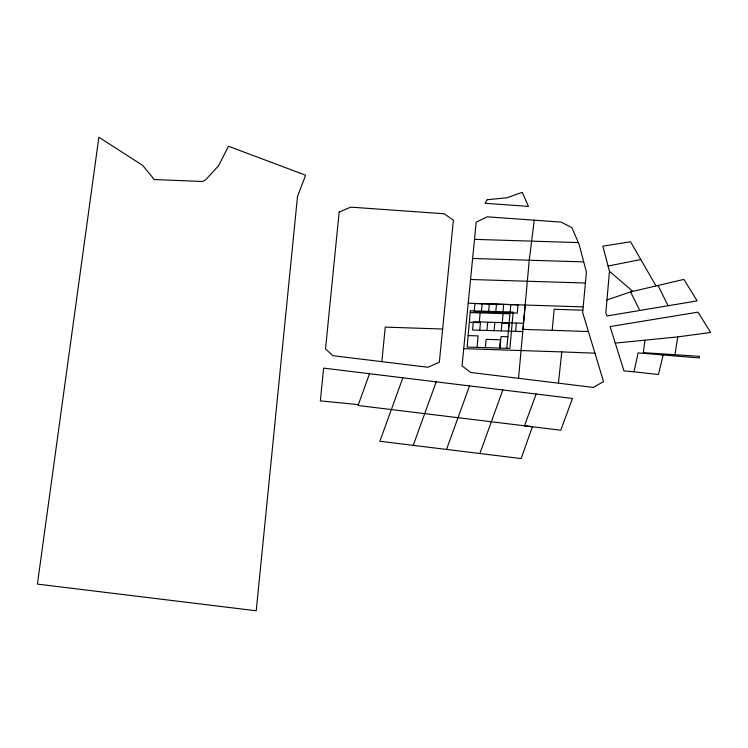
<?xml version="1.0" encoding="UTF-8"?>
<svg xmlns="http://www.w3.org/2000/svg" width="748" height="748" viewBox="0 0 748 748"><rect width="100%" height="100%" fill="white"/><g stroke="black" fill="none" stroke-linecap="round" stroke-linejoin="round"><path stroke-width="1.12" d="M656.005 285.904L630.564 241.763L602.823 246.176L609.47 271.272L605.852 312.72L606.843 315.974L697.183 300.883L683.896 279.406L630.573 291.888L639.718 310.345M477.037 347.39L478.075 335.871L468.155 335.572M480.141 312.879L479.262 322.622L469.351 322.323M479.749 330.251L480.497 321.967M481.394 312.028L482.133 303.744M485.387 347.642L486.125 339.358L500.477 339.788L499.729 348.072M486.929 330.466L487.668 322.182M488.566 312.243L489.304 303.959M494.101 330.681L494.849 322.397M495.737 312.458L496.485 304.174M501.272 330.897L502.02 322.612M502.908 312.673L503.656 304.389M499.991 348.082L501.029 336.563L507.873 336.759M503.086 313.608L502.217 323.304L509.07 323.51M506.845 348.288L509.94 313.823L470.221 312.571M508.444 331.112L509.192 322.827M510.08 312.888L510.828 304.604M515.615 331.327L516.363 323.043M525.171 305.034L518.532 378.31M582.87 310.196L582.645 312.505L603.552 381.658L593.211 387.417L470.763 372.485L462.03 365.894L476.196 222.147L487.229 216.827L561.075 222.1L571.846 227.588L579.017 244.157L586.432 272.113L582.87 310.196L554.184 309.279L552.174 330.336M381.826 361.649L385.257 327.119L442.629 329.026M558.429 383.172L561.785 351.906L594.95 353.178M644.888 340.49L643.327 352.645L699.464 356.357L699.174 357.965L638.1 352.897L633.995 371.784L623.991 370.924L610.069 326.577L698.024 312.14L710.6 332.477L677.744 336.899L615.118 343.136M534.24 220.183L529.238 260.257L522.964 329.372L588.395 331.523M674.958 354.73L677.744 336.899M663.083 355.365L658.399 374.542L633.995 371.784M479.889 453.512L502.824 389.96M446.528 449.436L469.529 385.912M369.512 373.729L358.077 405.5L560.785 430.222L572.472 398.45L323.613 368.128L320.34 400.891L358.376 404.621M413.214 445.359L436.215 381.845M402.873 377.787L379.853 441.283L521.15 458.561L532.389 426.753L524.488 425.799L536.138 394.028M606.946 299.957L632.612 291.196L609.47 271.272M608.077 266.017L640.746 259.593M583.711 261.884L472.614 258.481M585.413 283.024L470.539 279.49M523.535 323.258L473.325 321.752L472.577 330.036L522.796 331.542M474.494 239.36L578.335 242.586M468.201 303.23L583.178 306.876M463.713 348.643L561.785 351.906M657.997 285.427L667.964 305.521M470.38 310.794L467.126 347.1L509.902 348.381L513.165 312.075L470.38 310.794M474.961 303.529L474.213 311.813L517.261 313.103L517.999 304.819L474.961 303.529M297.508 196.49L256.227 610.779L37.4 584.095L98.876 137.221L142.7 165.411L154.284 179.557L202.689 181.493L205.597 179.81L218.622 165.701L228.477 146.243L305.614 175.228L297.508 196.49M339.162 212.049L325.511 348.998L332.963 355.702L427.959 367.259L439.356 362.228L453.382 220.136L444.172 213.769L350.765 207.131L339.162 212.049M487.229 199.707L485.087 203.306L528.471 206.401L522.254 192.367L506.892 197.781L487.229 199.707"/></g></svg>
